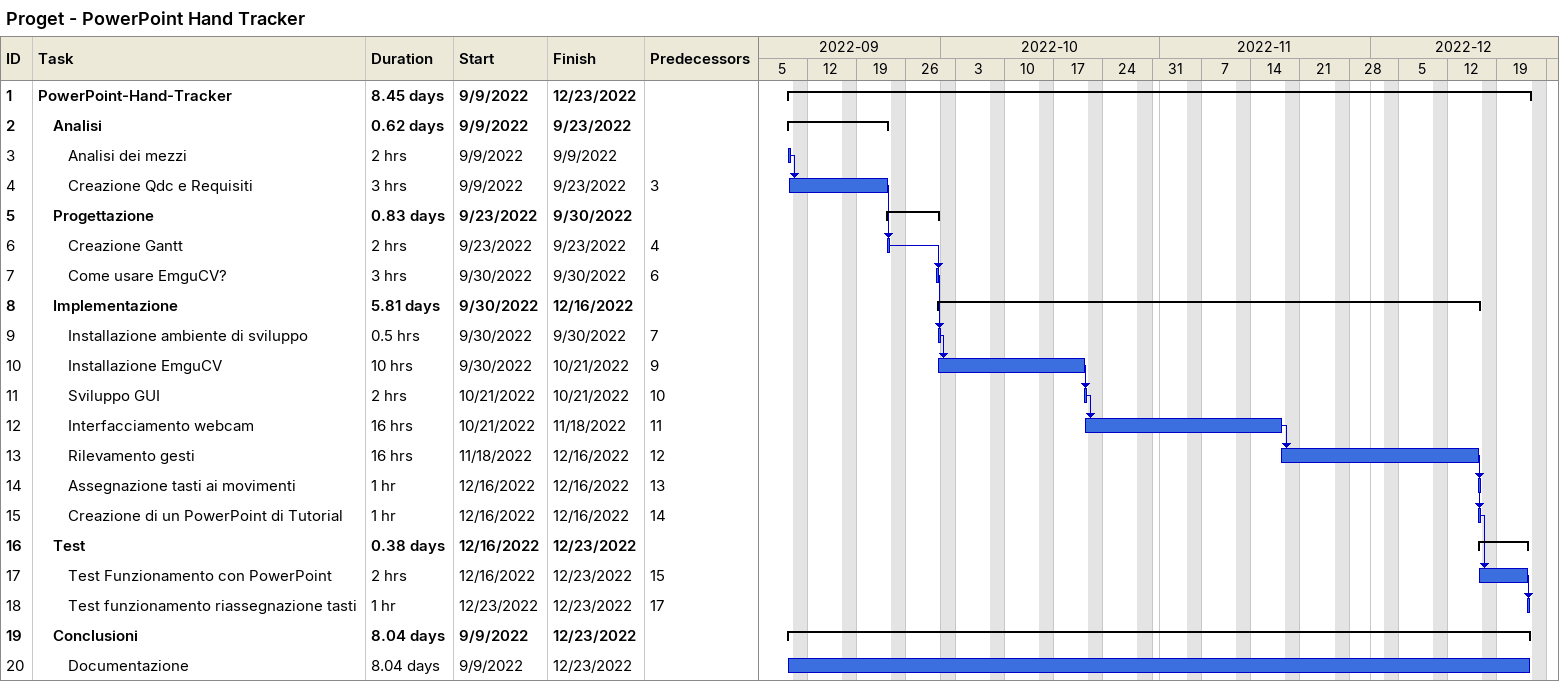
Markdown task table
Proget - PowerPoint Hand Tracker

| ID | Level | Task | Duration | Start | Finish | Predecessors |
|---|---|---|---|---|---|---|
| 1 | 1 | **PowerPoint-Hand-Tracker** | 8.45d | 2022-09-09 | 2022-12-23 |  |
| 2 | 2 | **Analisi** | 0.62d | 2022-09-09 | 2022-09-23 |  |
| 3 | 3 | Analisi dei mezzi | 2h | 2022-09-09 | 2022-09-09 |  |
| 4 | 3 | Creazione Qdc e Requisiti | 3h | 2022-09-09 | 2022-09-23 | 3 |
| 5 | 2 | **Progettazione** | 0.83d | 2022-09-23 | 2022-09-30 |  |
| 6 | 3 | Creazione Gantt | 2h | 2022-09-23 | 2022-09-23 | 4 |
| 7 | 3 | Come usare EmguCV? | 3h | 2022-09-30 | 2022-09-30 | 6 |
| 8 | 2 | **Implementazione** | 5.81d | 2022-09-30 | 2022-12-16 |  |
| 9 | 3 | Installazione ambiente di sviluppo | 0.5h | 2022-09-30 | 2022-09-30 | 7 |
| 10 | 3 | Installazione EmguCV | 10h | 2022-09-30 | 2022-10-21 | 9 |
| 11 | 3 | Sviluppo GUI | 2h | 2022-10-21 | 2022-10-21 | 10 |
| 12 | 3 | Interfacciamento webcam | 16h | 2022-10-21 | 2022-11-18 | 11 |
| 13 | 3 | Rilevamento gesti | 16h | 2022-11-18 | 2022-12-16 | 12 |
| 14 | 3 | Assegnazione tasti ai movimenti | 1h | 2022-12-16 | 2022-12-16 | 13 |
| 15 | 3 | Creazione di un PowerPoint di Tutorial | 1h | 2022-12-16 | 2022-12-16 | 14 |
| 16 | 2 | **Test** | 0.38d | 2022-12-16 | 2022-12-23 |  |
| 17 | 3 | Test Funzionamento con PowerPoint | 2h | 2022-12-16 | 2022-12-23 | 15 |
| 18 | 3 | Test funzionamento riassegnazione tasti | 1h | 2022-12-23 | 2022-12-23 | 17 |
| 19 | 2 | **Conclusioni** | 8.04d | 2022-09-09 | 2022-12-23 |  |
| 20 | 3 | Documentazione | 8.04d | 2022-09-09 | 2022-12-23 |  |
